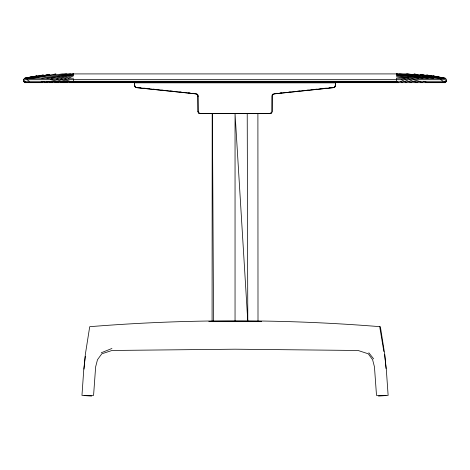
<?xml version="1.0" encoding="UTF-8"?>
<svg xmlns="http://www.w3.org/2000/svg" width="470" height="470" viewBox="0 0 470 470"><rect width="100%" height="100%" fill="white"/><g stroke="black" fill="none" stroke-linecap="round" stroke-linejoin="round"><path stroke-width="0.7" d="M134.637 82.708L134.526 85.681L134.637 82.673L335.533 82.708L335.327 86.627L333.771 87.673L335.233 86.568L335.451 82.673M247.22 113.34L247.796 321.48L235.047 321.427L235.047 113.34L247.796 321.48L258.007 321.603L257.895 113.34M335.451 84.958L335.562 85.681M84.007 369.097L85.364 354.28L89.717 326.691L92.008 326.509A1800.617 1800.617 0 0 1 378.086 326.521L380.377 326.703L384.73 354.292L386.04 368.515M85.27 356.378L83.801 369.079L81.962 395.405L93.577 395.405L95.639 366.853L97.49 359.697L101.802 353.804L112.019 350.473L235.047 349.198L358.075 350.479L368.292 353.81L372.598 359.709L374.455 366.859L376.511 395.411L388.132 395.411L386.293 369.091L384.601 354.31M134.637 84.958L134.861 86.568L136.323 87.673L134.767 86.627L134.526 85.681M136.335 87.561L195.796 93.812L197.089 94.47L197.882 95.674L198.011 111.619L198.563 113.035L199.979 113.623L270.109 113.623L271.525 113.035L272.112 111.619L272.212 95.674L273 94.47L274.298 93.812L333.759 87.561M444.497 81.281L444.285 82.673L446.241 81.281L445.378 79.6L24.622 79.6M335.228 85.681L334.493 87.067M445.49 81.281L444.949 82.673L446.482 81.281L446.5 79.6L445.425 78.243L432.747 75.829L439.526 77.25M446.241 81.281L445.108 82.673L24.892 82.673L23.5 81.281L23.5 79.6L24.575 78.243L37.253 75.829L25.727 78.243L27.137 78.02M272.107 95.052L273.005 94.053M271.554 112.453L270.109 113.288M68.491 78.243L73.59 75.77M101.267 352.764L111.948 348.476M64.907 78.243L73.59 75.041M274.298 93.812L272.929 94.382A2.562 2.562 0 0 0 272.001 96.356L272.001 111.619A1.892 1.892 0 0 1 270.109 113.511L199.979 113.511A1.892 1.892 0 0 1 198.087 111.619L197.976 111.619M61.018 78.243L73.59 74.377M56.911 78.243L73.59 74.013M73.59 78.243L24.916 78.243L30.785 76.927M26.714 78.243L43.387 74.994L38.411 75.87M51.154 78.243L73.59 73.913M46.977 78.243L70.512 73.913M27.989 78.243L49.697 74.395L46.172 74.959M24.916 78.243L34.151 76.622M35.573 76.369L36.989 76.117M41.806 78.243L66.493 73.913M30.45 78.243L55.989 74.031L53.133 74.442M32.571 78.243L62.363 73.913L407.637 73.913L442.012 78.243M275.72 93.436L277.171 93.283M280.073 92.984L281.524 92.831M284.426 92.525L285.877 92.373M288.774 92.067L290.225 91.914M293.85 91.533L295.301 91.38M297.475 91.151L299.654 90.921M302.551 90.616L304.002 90.463M306.904 90.164L308.355 90.011M311.257 89.705L312.703 89.553M315.605 89.247L317.056 89.094M319.958 88.789L322.132 88.56M324.306 88.331L326.486 88.102M329.382 87.796L330.833 87.643M274.304 93.888L333.765 87.643M378.497 396.081L386.046 395.558M235.047 321.427L212.088 321.603L212.199 113.717M42.423 82.485L24.892 82.673L23.758 81.281L25.715 82.673M396.41 81.281L398.349 82.673L396.41 81.986L73.59 81.986L69.666 81.281L64.995 79.6M134.526 82.785L335.562 82.785M197.976 96.356L198.087 111.619M208.78 321.662L261.702 321.662M274.269 82.485L398.819 82.673M427.577 82.485L445.108 82.673L446.5 81.281L23.5 81.281L25.045 82.673M84.042 395.552L91.597 396.081M139.255 87.643L140.706 87.796M143.608 88.102L145.782 88.331M147.962 88.56L149.407 88.713M153.038 89.094L154.483 89.247M157.385 89.553L158.837 89.705M161.739 90.011L163.19 90.164M166.086 90.463L167.537 90.616M170.44 90.921L172.613 91.151M174.793 91.38L176.238 91.533M179.869 91.914L181.314 92.067M184.216 92.373L185.668 92.525M188.57 92.831L190.021 92.984M192.917 93.283L194.368 93.436M136.323 87.643L195.79 93.888M399.488 73.913L433.698 78.243M406.691 73.913L439.55 78.243M396.41 73.913L428.194 78.243M443.286 78.243L414.011 74.031L416.849 74.501M396.41 74.013L423.024 78.243M396.41 76.822L405.093 78.243M396.41 74.377L418.846 78.243M423.805 75.012L420.303 74.395L444.273 78.243L440.884 77.532M50.907 81.281L58.779 82.673M396.41 75.041L413.089 78.243M428.699 75.4L426.613 74.994L445.084 78.243L396.41 78.243L396.41 81.986M430.091 75.67L431.478 75.94M396.41 75.77L408.982 78.243M41.172 81.281L47.764 82.673M67.592 82.673L61.476 81.281L56.758 79.6M63.18 82.673L50.578 79.6M46.448 81.281L52.282 82.673M199.979 113.288L199.145 113.064L198.311 111.619M417.718 82.673L412.772 81.281L409.217 79.6M413.242 79.6L419.093 81.281L422.236 82.673M60.783 79.6L71.651 82.673L73.59 81.986L73.59 79.6M423.552 81.281L427.635 82.673M195.796 93.812L197.165 94.382L198.087 96.356A2.562 2.562 0 0 0 197.159 94.382L196.413 94.035M405.005 79.6L411.221 82.673M406.814 82.673L401.186 79.6M26.649 82.673L24.511 81.281L23.817 79.6M440.602 79.6L443.169 81.281M400.334 81.281L402.408 82.673M27.002 79.594L29.228 81.281M197.083 94.053L197.988 95.052M368.827 352.77L373.656 358.892M134.861 85.681L135.054 86.462M379.701 326.65L383.861 351.578M212.417 113.34L213.539 321.58M270.109 113.511L199.979 113.511"/></g></svg>
